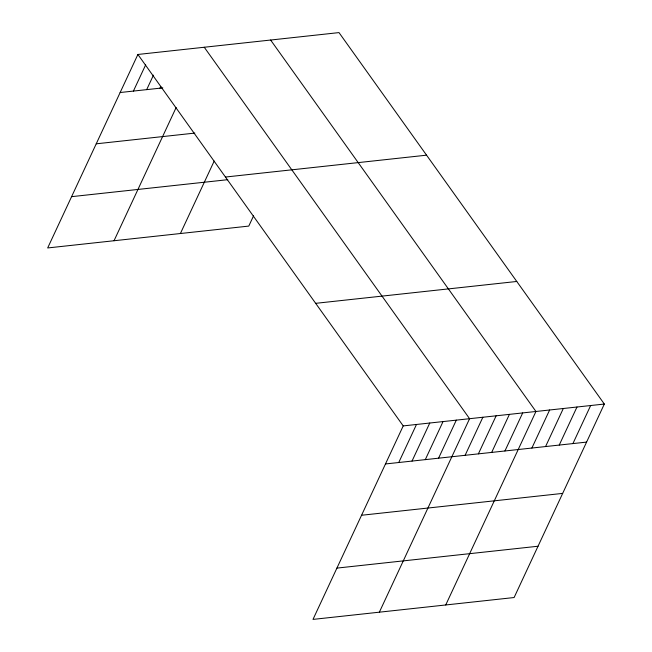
<?xml version="1.0" encoding="UTF-8"?>
<svg xmlns="http://www.w3.org/2000/svg" width="652" height="652" viewBox="0 0 652 652"><rect width="100%" height="100%" fill="white"/><g stroke="black" fill="none" stroke-linecap="round" stroke-linejoin="round"><path stroke-width="0.98" d="M604.331 404.044L403.221 425.911L312.993 619.4L514.11 597.534L604.331 404.044L339.007 32.6L137.89 54.466L47.669 247.956L248.779 226.089L253.563 215.828M133.415 91.076L145.673 64.801M146.692 89.634L153.456 75.135M159.968 88.191L160.816 86.382M114.035 240.735L176.146 107.531M180.4 233.522L214.182 161.093M398.747 462.521L416.489 424.468M412.023 461.078L429.766 423.026M425.291 459.636L443.042 421.583M438.568 458.193L456.31 420.141M379.358 612.187L469.587 418.698L204.255 47.254M465.112 455.308L482.863 417.256M478.389 453.865L496.131 415.813M491.665 452.423L509.408 414.37M504.933 450.98L522.684 412.928M445.732 604.966L535.952 411.485L270.629 40.033M531.885 448.046L549.628 409.994M545.561 446.563L563.304 408.511M559.237 445.072L576.979 407.019M572.912 443.588L590.655 405.536M120.147 92.519L162.813 87.881M96.227 143.815L194.834 133.089M225.445 177.042L426.563 155.176M71.581 196.66L227.768 179.683M315.658 303.335L516.775 281.468M385.471 463.963L586.588 442.097M361.558 515.259L562.668 493.393M336.913 568.104L538.03 546.237M137.89 54.466L403.221 425.911"/></g></svg>
